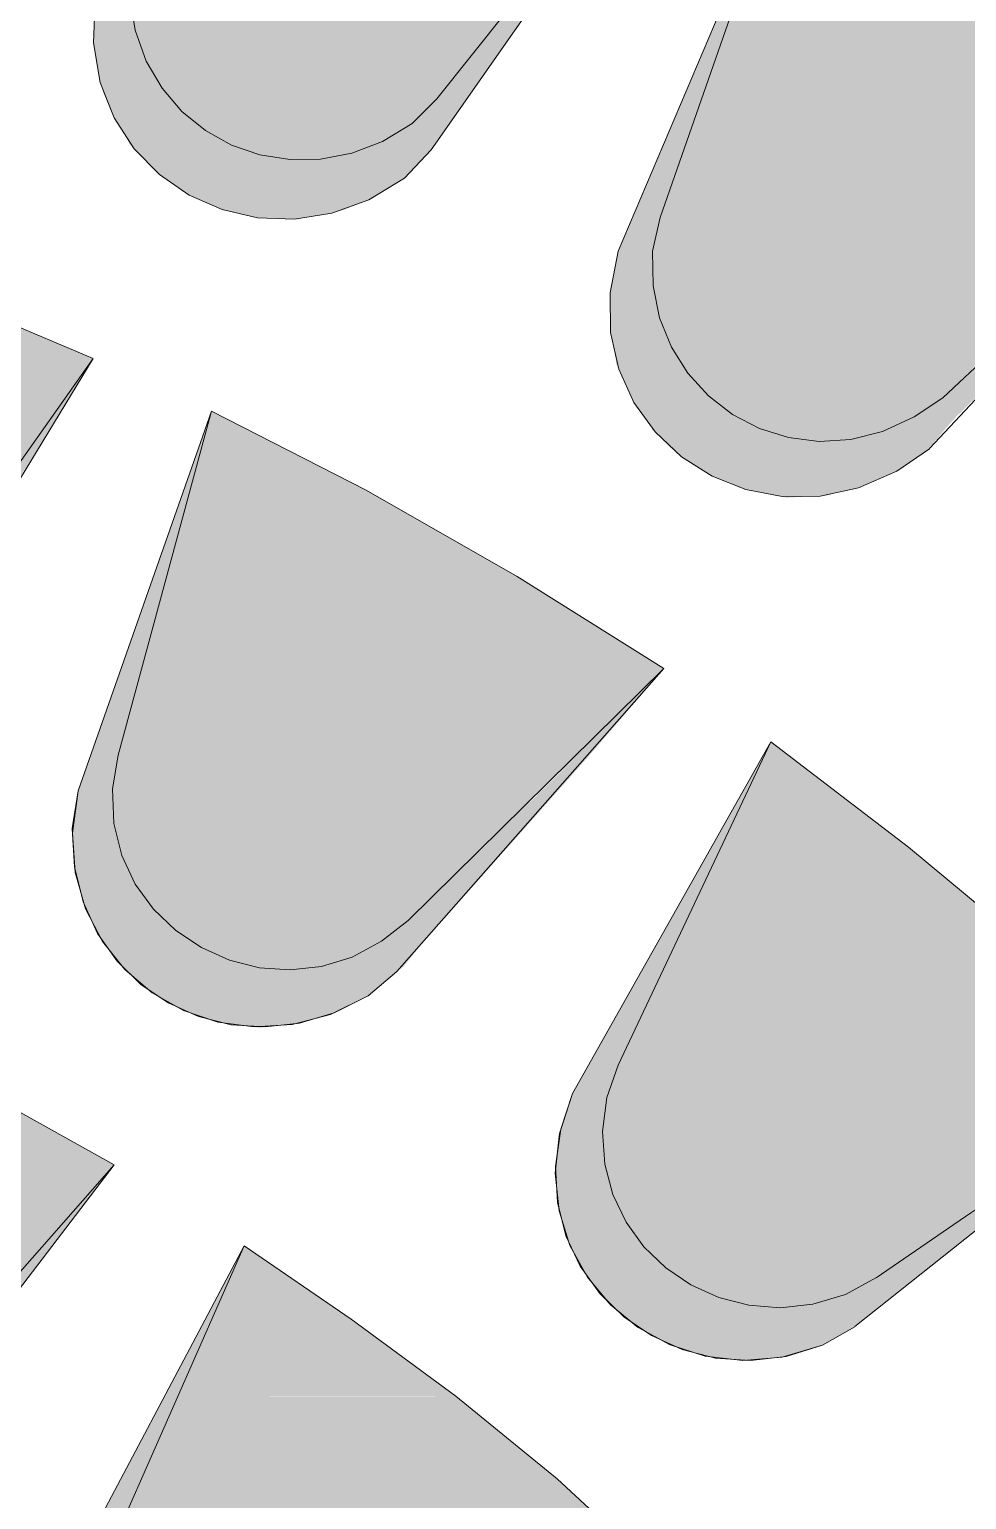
# Model space of a CAD drawing. Extents: x 0 to 245, y -13 to 205.
# Drawn here: x 181.28 to 196.26, y 138.97 to 162.48 of the extents above; entities that cross this region are included whole.
import ezdxf

# ---------------------------------------------------------------- set-up
doc = ezdxf.new("R2010")
doc.units = 0
doc.layers.add('FILL', color=8, linetype='Continuous')
doc.layers.add('GEOMETRY', color=7, linetype='Continuous')

msp = doc.modelspace()

# ---------------------------------------------------------------- hatches: boundary and pattern name
at = {"layer": 'FILL'}
for points in [[(184.101, 169.696), (182.331, 162.962), (182.307, 162.27), (182.412, 161.636), (182.633, 161.069), (182.954, 160.575), (183.359, 160.161), (183.833, 159.834), (184.361, 159.602), (184.928, 159.472), (185.518, 159.45), (186.117, 159.543), (186.708, 159.76), (187.276, 160.106), (187.704, 160.557)], [(191.703, 166.269), (187.704, 160.558)], [(191.703, 166.269), (187.796, 161.371)], [(193.411, 165.337), (190.694, 158.935), (190.563, 158.27), (190.57, 157.638), (190.703, 157.05), (190.946, 156.516), (191.285, 156.046), (191.705, 155.65), (192.194, 155.34), (192.736, 155.124), (193.317, 155.014), (193.922, 155.019), (194.538, 155.15), (195.151, 155.417), (195.669, 155.778)], [(193.411, 165.337), (191.366, 159.475)], [(193.411, 165.337), (191.518, 160.888), (191.853, 160.888)], [(192.922, 163.954), (192.403, 162.482), (198.171, 162.482)], [(182.912, 163.564), (182.882, 163.023), (182.972, 162.472), (183.149, 161.977), (183.401, 161.541), (183.719, 161.169), (184.093, 160.865), (184.511, 160.633), (184.965, 160.477), (185.443, 160.4), (185.936, 160.408), (186.433, 160.504), (186.923, 160.693), (187.398, 160.978), (187.796, 161.371)], [(189.565, 163.564), (187.794, 161.371), (188.283, 161.371)], [(189.565, 163.564), (189.808, 163.564), (188.283, 161.371)], [(182.882, 163.023), (182.973, 162.483), (188.68, 162.483)], [(182.882, 163.023), (189.109, 163.023), (188.68, 162.483)], [(182.301, 162.483), (182.301, 162.361), (183.003, 162.361)], [(182.301, 162.483), (182.972, 162.483), (183.003, 162.361)], [(182.972, 162.483), (183.156, 161.97), (188.283, 161.97)], [(182.972, 162.483), (188.68, 162.483), (188.283, 161.97)], [(192.404, 162.483), (191.853, 160.888), (200.46, 160.888)], [(192.404, 162.483), (198.172, 162.483), (200.46, 160.888)], [(182.301, 162.362), (182.363, 161.97), (183.155, 161.97)], [(182.301, 162.362), (183.003, 162.362), (183.155, 161.97)], [(182.363, 161.97), (182.392, 161.759), (183.278, 161.759)], [(182.363, 161.97), (183.156, 161.97), (183.278, 161.759)], [(182.392, 161.759), (182.454, 161.489), (183.429, 161.489)], [(182.392, 161.759), (183.278, 161.759), (183.429, 161.489)], [(183.156, 161.97), (183.429, 161.49), (187.886, 161.49)], [(183.156, 161.97), (188.283, 161.97), (187.886, 161.49)], [(182.454, 161.489), (182.577, 161.188), (183.737, 161.188)], [(182.454, 161.489), (183.43, 161.489), (183.737, 161.188)], [(183.43, 161.489), (183.552, 161.37), (187.794, 161.37)], [(183.43, 161.489), (187.886, 161.489), (187.794, 161.37)], [(183.552, 161.37), (183.796, 161.099), (187.519, 161.099)], [(183.552, 161.37), (187.794, 161.37), (187.519, 161.099)], [(187.795, 161.37), (187.399, 160.977), (188.008, 160.977)], [(187.795, 161.37), (188.283, 161.37), (188.008, 160.977)], [(182.577, 161.189), (182.638, 161.099), (183.797, 161.099)], [(182.577, 161.189), (183.737, 161.189), (183.797, 161.099)], [(182.637, 161.099), (182.821, 160.768), (184.253, 160.768)], [(182.637, 161.099), (183.796, 161.099), (184.253, 160.768)], [(183.797, 161.099), (183.95, 160.978), (187.399, 160.978)], [(183.797, 161.099), (187.52, 161.099), (187.399, 160.978)], [(183.95, 160.978), (184.254, 160.768), (187.062, 160.768)], [(183.95, 160.978), (187.398, 160.978), (187.062, 160.768)], [(187.398, 160.978), (186.941, 160.708), (187.794, 160.708)], [(187.398, 160.978), (188.007, 160.978), (187.794, 160.708)], [(191.518, 160.888), (190.939, 159.475), (191.366, 159.475)], [(191.518, 160.888), (191.853, 160.888), (191.366, 159.475)], [(191.853, 160.888), (191.366, 159.475), (198.934, 159.475)], [(191.853, 160.888), (200.459, 160.888), (198.934, 159.475)], [(200.46, 160.888), (195.669, 155.779)], [(200.46, 160.888), (195.883, 156.589)], [(182.821, 160.768), (182.882, 160.647), (184.499, 160.647)], [(182.821, 160.768), (184.254, 160.768), (184.499, 160.647)], [(182.882, 160.647), (183.003, 160.527), (184.775, 160.527)], [(182.882, 160.647), (184.499, 160.647), (184.775, 160.527)], [(184.254, 160.768), (184.439, 160.708), (186.942, 160.708)], [(184.254, 160.768), (187.064, 160.768), (186.942, 160.708)], [(184.438, 160.708), (184.774, 160.526), (186.542, 160.526)], [(184.438, 160.708), (186.941, 160.708), (186.542, 160.526)], [(186.941, 160.708), (186.543, 160.558), (187.704, 160.558)], [(186.941, 160.708), (187.795, 160.708), (187.704, 160.558)], [(183.004, 160.527), (183.126, 160.408), (185.323, 160.408)], [(183.004, 160.527), (184.775, 160.527), (185.323, 160.408)], [(183.126, 160.407), (185.873, 160.407)], [(183.126, 160.407), (185.873, 160.407)], [(183.126, 160.407), (183.309, 160.197), (187.369, 160.197)], [(183.126, 160.407), (187.551, 160.407), (187.369, 160.197)], [(184.774, 160.527), (184.957, 160.498), (186.421, 160.498)], [(184.774, 160.527), (186.543, 160.527), (186.421, 160.498)], [(184.957, 160.497), (185.323, 160.407), (185.964, 160.407)], [(184.957, 160.497), (186.422, 160.497), (185.964, 160.407)], [(185.323, 160.407), (185.964, 160.407), (185.873, 160.407)], [(186.422, 160.497), (185.873, 160.407), (187.551, 160.407)], [(186.543, 160.558), (186.422, 160.497), (187.643, 160.497)], [(186.422, 160.497), (187.643, 160.497), (187.551, 160.407)], [(186.543, 160.558), (187.704, 160.558), (187.643, 160.497)], [(183.308, 160.197), (183.429, 160.106), (187.276, 160.106)], [(183.308, 160.197), (187.369, 160.197), (187.276, 160.106)], [(183.43, 160.107), (183.796, 159.867), (186.849, 159.867)], [(183.43, 160.107), (187.276, 160.107), (186.849, 159.867)], [(182.301, 157.22), (179.738, 158.302), (177.114, 159.236), (174.457, 160.047)], [(183.797, 159.866), (183.95, 159.775), (186.758, 159.775)], [(183.797, 159.866), (186.85, 159.866), (186.758, 159.775)], [(183.95, 159.776), (184.377, 159.595), (186.3, 159.595)], [(183.95, 159.776), (186.758, 159.776), (186.3, 159.595)], [(184.377, 159.595), (184.56, 159.566), (186.178, 159.566)], [(184.377, 159.595), (186.3, 159.595), (186.178, 159.566)], [(184.559, 159.566), (184.956, 159.475), (185.66, 159.475)], [(184.559, 159.566), (186.177, 159.566), (185.66, 159.475)], [(184.957, 159.475), (185.66, 159.475), (185.567, 159.445)], [(190.939, 159.475), (190.694, 158.935), (191.244, 158.935)], [(190.939, 159.475), (191.366, 159.475), (191.244, 158.935)], [(191.366, 159.475), (191.244, 158.935), (191.251, 158.385), (191.355, 157.872), (191.544, 157.403), (191.808, 156.985), (192.138, 156.624), (192.523, 156.327), (192.954, 156.102), (193.419, 155.955), (193.909, 155.893), (194.413, 155.923), (194.922, 156.053), (195.426, 156.288), (195.883, 156.589)], [(191.366, 159.475), (191.244, 158.935), (198.355, 158.935)], [(191.366, 159.475), (198.934, 159.475), (198.355, 158.935)], [(198.934, 159.475), (195.882, 156.589), (196.402, 156.589)], [(190.694, 158.935), (190.572, 158.363), (191.244, 158.363)], [(190.694, 158.935), (191.244, 158.935)], [(190.694, 158.935), (191.244, 158.935)], [(190.694, 158.935), (191.244, 158.935), (191.244, 158.363)], [(191.244, 158.935), (191.244, 158.363), (197.775, 158.363)], [(191.244, 158.935), (198.355, 158.935), (197.775, 158.363)], [(174.305, 158.302), (174.213, 157.22), (182.301, 157.22)], [(174.305, 158.302), (179.738, 158.302), (182.301, 157.22)], [(190.572, 158.363), (190.572, 158.335), (191.244, 158.335)], [(190.572, 158.363), (191.244, 158.363), (191.244, 158.335)], [(190.572, 158.334), (190.572, 157.853), (191.366, 157.853)], [(190.572, 158.334), (191.244, 158.334), (191.366, 157.853)], [(191.244, 158.363), (191.366, 157.853), (197.195, 157.853)], [(191.244, 158.363), (197.775, 158.363), (197.195, 157.853)], [(190.572, 157.853), (190.572, 157.732), (191.397, 157.732)], [(190.572, 157.853), (191.366, 157.853), (191.397, 157.732)], [(191.366, 157.853), (191.58, 157.34), (196.646, 157.34)], [(191.366, 157.853), (197.195, 157.853), (196.646, 157.34)], [(190.572, 157.732), (190.633, 157.34), (191.58, 157.34)], [(190.572, 157.732), (191.397, 157.732), (191.58, 157.34)], [(190.633, 157.34), (190.664, 157.13), (191.703, 157.13)], [(190.633, 157.34), (191.58, 157.34), (191.703, 157.13)], [(191.58, 157.34), (191.884, 156.891), (196.187, 156.891)], [(191.58, 157.34), (196.646, 157.34), (196.187, 156.891)], [(174.214, 157.22), (182.302, 157.22), (180.287, 154.395)], [(182.301, 157.22), (178.975, 151.75)], [(182.301, 157.22), (179.004, 152.562)], [(182.301, 157.22), (180.286, 154.395), (180.561, 154.395)], [(190.664, 157.13), (190.787, 156.891), (191.884, 156.891)], [(190.664, 157.13), (191.703, 157.13), (191.884, 156.891)], [(190.787, 156.891), (190.909, 156.589), (192.19, 156.589)], [(190.787, 156.891), (191.884, 156.891), (192.19, 156.589)], [(191.883, 156.891), (192.19, 156.589), (195.882, 156.589)], [(191.883, 156.891), (196.187, 156.891), (195.882, 156.589)], [(190.909, 156.589), (190.969, 156.498), (192.282, 156.498)], [(190.909, 156.589), (192.19, 156.589), (192.282, 156.498)], [(192.19, 156.589), (192.282, 156.498), (195.731, 156.498)], [(192.19, 156.589), (195.882, 156.589), (195.731, 156.498)], [(195.883, 156.589), (195.425, 156.288), (196.097, 156.288)], [(195.883, 156.589), (196.403, 156.589), (196.097, 156.288)], [(184.194, 156.38), (182.057, 150.307), (181.969, 149.633), (182.014, 149.001), (182.178, 148.42), (182.447, 147.9), (182.806, 147.45), (183.243, 147.078), (183.742, 146.795), (184.291, 146.61), (184.874, 146.531), (185.479, 146.569), (186.092, 146.732), (186.697, 147.03), (187.154, 147.421)], [(184.194, 156.38), (182.699, 150.878)], [(184.194, 156.38), (182.759, 152.261), (183.064, 152.261)], [(184.194, 156.38), (183.858, 155.116), (186.665, 155.116)], [(191.426, 152.261), (189.076, 153.735), (186.664, 155.116), (184.194, 156.38)], [(190.968, 156.499), (191.182, 156.199), (192.739, 156.199)], [(190.968, 156.499), (192.281, 156.499), (192.739, 156.199)], [(192.282, 156.499), (192.648, 156.288), (195.425, 156.288)], [(192.282, 156.499), (195.731, 156.499), (195.425, 156.288)], [(191.182, 156.199), (191.244, 156.079), (193.076, 156.079)], [(191.182, 156.199), (192.74, 156.199), (193.076, 156.079)], [(192.648, 156.288), (192.74, 156.199), (195.272, 156.199)], [(192.648, 156.288), (195.424, 156.288), (195.272, 156.199)], [(192.74, 156.199), (193.136, 156.048), (194.906, 156.048)], [(192.74, 156.199), (195.272, 156.199), (194.906, 156.048)], [(195.424, 156.288), (194.906, 156.048), (195.882, 156.048)], [(195.424, 156.288), (196.096, 156.288), (195.882, 156.048)], [(191.244, 156.079), (191.335, 155.987), (193.258, 155.987)], [(191.244, 156.079), (193.076, 156.079), (193.258, 155.987)], [(191.335, 155.988), (191.427, 155.929), (193.716, 155.929)], [(191.335, 155.988), (193.258, 155.988), (193.716, 155.929)], [(191.426, 155.929), (191.426, 155.899), (193.808, 155.899)], [(191.426, 155.929), (193.715, 155.929), (193.808, 155.899)], [(191.426, 155.899), (191.548, 155.779), (195.668, 155.779)], [(191.426, 155.899), (195.76, 155.899), (195.668, 155.779)], [(193.135, 156.048), (193.257, 155.987), (194.722, 155.987)], [(193.135, 156.048), (194.906, 156.048), (194.722, 155.987)], [(193.258, 155.988), (193.715, 155.929), (194.388, 155.929)], [(193.258, 155.988), (194.723, 155.988), (194.388, 155.929)], [(193.716, 155.929), (194.388, 155.929), (193.809, 155.899)], [(194.388, 155.929), (193.809, 155.899), (195.761, 155.899)], [(194.906, 156.048), (194.387, 155.929), (195.791, 155.929)], [(194.388, 155.929), (195.791, 155.929), (195.761, 155.899)], [(194.906, 156.048), (195.883, 156.048), (195.791, 155.929)], [(191.549, 155.779), (191.703, 155.658), (195.456, 155.658)], [(191.549, 155.779), (195.669, 155.779), (195.456, 155.658)], [(191.703, 155.657), (192.068, 155.417), (195.151, 155.417)], [(191.703, 155.657), (195.456, 155.657), (195.151, 155.417)], [(192.068, 155.417), (192.22, 155.327), (194.935, 155.327)], [(192.068, 155.417), (195.151, 155.417), (194.935, 155.327)], [(192.22, 155.327), (192.616, 155.177), (194.6, 155.177)], [(192.22, 155.327), (194.935, 155.327), (194.6, 155.177)], [(192.617, 155.177), (192.8, 155.116), (194.327, 155.116)], [(192.617, 155.177), (194.6, 155.177), (194.327, 155.116)], [(183.858, 155.116), (183.461, 153.734), (189.077, 153.734)], [(183.858, 155.116), (186.665, 155.116), (189.077, 153.734)], [(192.799, 155.116), (193.257, 155.027), (194.021, 155.027)], [(192.799, 155.116), (194.326, 155.116), (194.021, 155.027)], [(193.258, 155.028), (194.022, 155.028), (193.381, 154.996)], [(183.461, 153.735), (183.065, 152.261), (191.427, 152.261)], [(183.461, 153.735), (189.077, 153.735), (191.427, 152.261)], [(182.759, 152.261), (182.271, 150.878), (182.698, 150.878)], [(182.759, 152.261), (183.064, 152.261), (182.698, 150.878)], [(183.064, 152.261), (182.699, 150.878), (190.053, 150.878)], [(183.064, 152.261), (191.426, 152.261), (190.053, 150.878)], [(191.426, 152.261), (187.154, 147.421)], [(191.426, 152.261), (187.337, 148.234)], [(191.426, 152.261), (190.053, 150.878), (190.237, 150.878)], [(193.135, 151.089), (189.962, 145.468), (189.755, 144.822), (189.687, 144.193), (189.748, 143.594), (189.923, 143.037), (190.201, 142.531), (190.569, 142.09), (191.014, 141.725), (191.524, 141.447), (192.086, 141.268), (192.687, 141.199), (193.316, 141.253), (193.959, 141.441), (194.478, 141.739)], [(193.135, 151.089), (190.237, 145.919), (190.694, 145.919)], [(193.135, 151.089), (190.694, 145.919)], [(193.135, 151.089), (192.342, 149.405), (195.332, 149.405)], [(199.546, 145.768), (197.47, 147.632), (195.333, 149.406), (193.136, 151.089)], [(182.271, 150.878), (182.087, 150.337), (182.606, 150.337)], [(182.271, 150.878), (182.699, 150.878), (182.606, 150.337)], [(182.699, 150.878), (182.606, 150.337), (182.631, 149.784), (182.757, 149.275), (182.972, 148.817), (183.264, 148.414), (183.62, 148.073), (184.029, 147.8), (184.479, 147.6), (184.957, 147.479), (185.451, 147.443), (185.95, 147.497), (186.44, 147.648), (186.911, 147.901), (187.338, 148.233)], [(182.699, 150.878), (182.606, 150.337), (189.474, 150.337)], [(182.699, 150.878), (190.053, 150.878), (189.474, 150.337)], [(190.053, 150.878), (187.337, 148.233), (187.886, 148.233)], [(190.053, 150.878), (190.237, 150.878), (187.886, 148.233)], [(182.057, 150.307), (181.965, 149.707), (182, 149.093), (182.139, 148.531), (182.37, 148.026), (182.681, 147.585), (183.062, 147.212), (183.501, 146.915), (183.986, 146.698), (184.505, 146.568), (185.048, 146.531), (185.601, 146.591), (186.155, 146.756), (186.697, 147.031), (187.154, 147.421)], [(182.057, 150.307), (181.965, 149.796), (182.637, 149.796)], [(182.057, 150.307), (182.606, 150.307), (182.637, 149.796)], [(182.088, 150.337), (182.058, 150.307), (182.607, 150.307)], [(182.088, 150.337), (182.607, 150.337), (182.607, 150.307)], [(182.606, 150.337), (182.637, 149.767), (188.924, 149.767)], [(182.606, 150.337), (189.474, 150.337), (188.924, 149.767)], [(181.966, 149.796), (181.966, 149.707), (182.667, 149.707)], [(181.966, 149.796), (182.638, 149.796), (182.667, 149.707)], [(182.637, 149.767), (182.789, 149.255), (188.374, 149.255)], [(182.637, 149.767), (188.924, 149.767), (188.374, 149.255)], [(181.966, 149.707), (181.996, 149.255), (182.76, 149.255)], [(181.966, 149.707), (182.667, 149.707), (182.76, 149.255)], [(192.343, 149.405), (191.519, 147.632), (197.47, 147.632)], [(192.343, 149.405), (195.333, 149.405), (197.47, 147.632)], [(181.996, 149.255), (181.996, 149.105), (182.85, 149.105)], [(181.996, 149.255), (182.76, 149.255), (182.85, 149.105)], [(181.996, 149.105), (182.088, 148.775), (183.004, 148.775)], [(181.996, 149.105), (182.85, 149.105), (183.004, 148.775)], [(182.79, 149.255), (183.035, 148.745), (187.887, 148.745)], [(182.79, 149.255), (188.375, 149.255), (187.887, 148.745)], [(182.088, 148.775), (182.15, 148.535), (183.186, 148.535)], [(182.088, 148.775), (183.004, 148.775), (183.186, 148.535)], [(183.035, 148.745), (183.371, 148.321), (187.43, 148.321)], [(183.035, 148.745), (187.887, 148.745), (187.43, 148.321)], [(182.149, 148.534), (182.241, 148.321), (183.338, 148.321)], [(182.149, 148.534), (183.185, 148.534), (183.338, 148.321)], [(182.241, 148.321), (182.392, 147.992), (183.737, 147.992)], [(182.241, 148.321), (183.339, 148.321), (183.737, 147.992)], [(183.371, 148.321), (183.4, 148.262), (187.398, 148.262)], [(183.371, 148.321), (187.43, 148.321), (187.398, 148.262)], [(183.4, 148.263), (183.796, 147.962), (187.002, 147.962)], [(183.4, 148.263), (187.398, 148.263), (187.002, 147.962)], [(187.338, 148.234), (186.911, 147.902), (187.582, 147.902)], [(187.338, 148.234), (187.887, 148.234), (187.582, 147.902)], [(182.637, 144.325), (180.805, 145.346), (178.944, 146.279), (177.021, 147.15), (175.098, 147.901)], [(182.392, 147.992), (182.422, 147.962), (183.766, 147.962)], [(182.392, 147.992), (183.737, 147.992), (183.766, 147.962)], [(182.422, 147.962), (182.606, 147.692), (184.253, 147.692)], [(182.422, 147.962), (183.766, 147.962), (184.253, 147.692)], [(183.797, 147.962), (183.859, 147.901), (186.972, 147.901)], [(183.797, 147.962), (187.002, 147.962), (186.972, 147.901)], [(183.858, 147.902), (184.285, 147.662), (186.513, 147.662)], [(183.858, 147.902), (186.971, 147.902), (186.513, 147.662)], [(186.911, 147.902), (186.422, 147.632), (187.369, 147.632)], [(186.911, 147.902), (187.582, 147.902), (187.369, 147.632)], [(182.606, 147.693), (182.759, 147.511), (184.774, 147.511)], [(182.606, 147.693), (184.253, 147.693), (184.774, 147.511)], [(184.285, 147.661), (186.452, 147.661)], [(184.285, 147.661), (186.514, 147.661), (186.452, 147.661)], [(184.345, 147.661), (184.804, 147.511), (185.963, 147.511)], [(184.345, 147.661), (186.451, 147.661), (185.963, 147.511)], [(182.759, 147.511), (182.759, 147.48), (184.926, 147.48)], [(182.759, 147.511), (184.774, 147.511), (184.926, 147.48)], [(182.759, 147.48), (184.987, 147.48)], [(182.759, 147.48), (184.987, 147.48)], [(182.759, 147.48), (182.821, 147.453), (185.322, 147.453)], [(182.759, 147.48), (184.987, 147.48), (185.322, 147.453)], [(182.821, 147.452), (182.85, 147.421), (187.154, 147.421)], [(182.821, 147.452), (187.184, 147.452), (187.154, 147.421)], [(182.85, 147.421), (183.216, 147.091), (186.757, 147.091)], [(182.85, 147.421), (187.154, 147.421), (186.757, 147.091)], [(184.804, 147.511), (184.926, 147.48), (185.933, 147.48)], [(184.804, 147.511), (185.963, 147.511), (185.933, 147.48)], [(184.926, 147.48), (185.933, 147.48), (185.352, 147.453)], [(185.873, 147.48), (185.323, 147.453), (187.185, 147.453)], [(186.422, 147.632), (185.873, 147.48), (187.246, 147.48)], [(185.873, 147.48), (187.246, 147.48), (187.185, 147.453)], [(186.422, 147.632), (187.369, 147.632), (187.246, 147.48)], [(191.518, 147.632), (190.694, 145.919), (199.362, 145.919)], [(191.518, 147.632), (197.469, 147.632), (199.362, 145.919)], [(183.216, 147.091), (183.338, 147.03), (186.696, 147.03)], [(183.216, 147.091), (186.757, 147.091), (186.696, 147.03)], [(183.339, 147.03), (183.767, 146.789), (186.239, 146.789)], [(183.339, 147.03), (186.697, 147.03), (186.239, 146.789)], [(183.766, 146.789), (183.888, 146.761), (186.147, 146.761)], [(183.766, 146.789), (186.239, 146.789), (186.147, 146.761)], [(183.888, 146.761), (184.345, 146.611), (185.627, 146.611)], [(183.888, 146.761), (186.147, 146.761), (185.627, 146.611)], [(184.345, 146.611), (184.53, 146.579), (185.567, 146.579)], [(184.345, 146.611), (185.627, 146.611), (185.567, 146.579)], [(184.53, 146.58), (185.567, 146.58), (184.957, 146.52)], [(190.237, 145.919), (189.963, 145.468), (190.542, 145.468)], [(190.237, 145.919), (190.694, 145.919), (190.542, 145.468)], [(190.694, 145.919), (190.511, 145.406), (190.443, 144.859), (190.479, 144.339), (190.607, 143.854), (190.819, 143.411), (191.105, 143.017), (191.453, 142.68), (191.856, 142.407), (192.302, 142.204), (192.782, 142.081), (193.286, 142.042), (193.805, 142.097), (194.327, 142.251), (194.815, 142.521)], [(190.633, 145.768), (190.512, 145.407), (198.996, 145.407)], [(190.694, 145.919), (190.632, 145.768), (199.546, 145.768)], [(190.633, 145.768), (199.546, 145.768), (198.996, 145.407)], [(190.694, 145.919), (199.362, 145.919), (199.546, 145.768)], [(199.546, 145.768), (194.479, 141.74)], [(199.546, 145.768), (194.816, 142.521)], [(174.61, 145.347), (174.397, 144.326), (182.637, 144.326)], [(174.61, 145.347), (180.805, 145.347), (182.637, 144.326)], [(189.963, 145.468), (189.779, 144.896), (189.693, 144.298), (189.724, 143.728), (189.859, 143.194), (190.088, 142.706), (190.4, 142.271), (190.783, 141.898), (191.226, 141.596), (191.719, 141.373), (192.25, 141.237), (192.807, 141.198), (193.381, 141.263), (193.96, 141.441), (194.479, 141.739)], [(189.963, 145.406), (189.779, 144.895), (190.451, 144.895)], [(189.963, 145.468), (189.963, 145.406), (190.512, 145.406)], [(189.963, 145.468), (190.542, 145.468), (190.512, 145.406)], [(189.963, 145.406), (190.512, 145.406), (190.451, 144.895)], [(190.511, 145.406), (190.45, 144.866), (198.202, 144.866)], [(190.511, 145.406), (198.995, 145.406), (198.202, 144.866)], [(199.087, 145.468), (194.816, 142.521), (195.456, 142.521)], [(199.087, 145.468), (199.149, 145.468), (195.456, 142.521)], [(189.748, 144.866), (189.687, 144.325), (190.481, 144.325)], [(189.779, 144.896), (189.748, 144.867), (190.451, 144.867)], [(189.748, 144.866), (190.451, 144.866), (190.481, 144.325)], [(189.779, 144.896), (190.451, 144.896), (190.451, 144.867)], [(190.451, 144.866), (190.481, 144.296), (197.379, 144.296)], [(190.451, 144.866), (198.203, 144.866), (197.379, 144.296)], [(174.397, 144.325), (182.637, 144.325), (180.868, 142.341)], [(182.637, 144.325), (178.731, 139.214)], [(182.637, 144.325), (178.851, 140.026)], [(182.637, 144.325), (180.867, 142.341), (181.111, 142.341)], [(189.687, 144.325), (189.687, 144.296), (190.481, 144.296)], [(189.687, 144.325), (190.481, 144.325), (190.481, 144.296)], [(189.687, 144.296), (189.717, 143.784), (190.632, 143.784)], [(189.687, 144.296), (190.481, 144.296), (190.632, 143.784)], [(190.481, 144.296), (190.632, 143.784), (196.616, 143.784)], [(190.481, 144.296), (197.378, 144.296), (196.616, 143.784)], [(189.718, 143.784), (189.718, 143.694), (190.664, 143.694)], [(189.718, 143.784), (190.633, 143.784), (190.664, 143.694)], [(189.718, 143.695), (189.84, 143.304), (190.877, 143.304)], [(189.718, 143.695), (190.664, 143.695), (190.877, 143.304)], [(190.633, 143.784), (190.909, 143.273), (195.913, 143.273)], [(190.633, 143.784), (196.616, 143.784), (195.913, 143.273)], [(189.839, 143.304), (189.901, 143.122), (191.03, 143.122)], [(189.839, 143.304), (190.876, 143.304), (191.03, 143.122)], [(190.909, 143.274), (191.244, 142.852), (195.304, 142.852)], [(190.909, 143.274), (195.913, 143.274), (195.304, 142.852)], [(184.712, 143.032), (181.722, 137.38), (181.513, 136.736), (181.449, 136.109), (181.516, 135.511), (181.701, 134.953), (181.989, 134.449), (182.367, 134.011), (182.823, 133.65), (183.342, 133.38), (183.91, 133.211), (184.515, 133.158), (185.143, 133.231), (185.781, 133.442), (186.3, 133.743)], [(184.712, 143.032), (181.996, 137.891), (182.454, 137.891)], [(184.712, 143.032), (182.423, 137.832)], [(184.712, 143.032), (184.194, 141.86), (186.422, 141.86)], [(191.244, 137.892), (189.718, 139.306), (188.1, 140.627), (186.422, 141.861), (184.712, 143.033)], [(189.902, 143.122), (190.024, 142.882), (191.244, 142.882)], [(189.902, 143.122), (191.031, 143.122), (191.244, 142.882)], [(190.024, 142.882), (190.175, 142.582), (191.58, 142.582)], [(190.024, 142.882), (191.244, 142.882), (191.58, 142.582)], [(191.244, 142.852), (191.61, 142.552), (194.845, 142.552)], [(191.244, 142.852), (195.304, 142.852), (194.845, 142.552)], [(190.175, 142.582), (190.206, 142.52), (191.67, 142.52)], [(190.175, 142.582), (191.579, 142.582), (191.67, 142.52)], [(190.207, 142.521), (190.42, 142.251), (192.159, 142.251)], [(190.207, 142.521), (191.671, 142.521), (192.159, 142.251)], [(191.61, 142.552), (191.671, 142.491), (194.754, 142.491)], [(191.61, 142.552), (194.844, 142.552), (194.754, 142.491)], [(191.671, 142.491), (192.099, 142.282), (194.358, 142.282)], [(191.671, 142.491), (194.754, 142.491), (194.358, 142.282)], [(194.815, 142.521), (194.327, 142.251), (195.12, 142.251)], [(194.815, 142.521), (195.456, 142.521), (195.12, 142.251)], [(190.42, 142.251), (190.542, 142.1), (192.649, 142.1)], [(190.42, 142.251), (192.159, 142.251), (192.649, 142.1)], [(192.098, 142.282), (192.19, 142.251), (194.265, 142.251)], [(192.098, 142.282), (194.357, 142.282), (194.265, 142.251)], [(192.19, 142.251), (192.648, 142.1), (193.837, 142.1)], [(192.19, 142.251), (194.265, 142.251), (193.837, 142.1)], [(194.327, 142.251), (193.777, 142.1), (194.906, 142.1)], [(194.327, 142.251), (195.12, 142.251), (194.906, 142.1)], [(190.542, 142.1), (192.678, 142.1)], [(190.542, 142.1), (192.678, 142.1)], [(190.572, 142.1), (190.633, 142.041), (193.226, 142.041)], [(190.572, 142.1), (192.677, 142.1), (193.226, 142.041)], [(190.633, 142.041), (190.969, 141.739), (194.479, 141.739)], [(190.633, 142.041), (194.845, 142.041), (194.479, 141.739)], [(192.648, 142.1), (193.684, 142.1)], [(192.648, 142.1), (193.837, 142.1), (193.684, 142.1)], [(192.709, 142.1), (193.685, 142.1), (193.289, 142.041)], [(193.777, 142.1), (193.226, 142.041), (194.844, 142.041)], [(193.777, 142.1), (194.906, 142.1)], [(193.777, 142.1), (194.906, 142.1)], [(193.777, 142.1), (194.906, 142.1), (194.844, 142.041)], [(184.194, 141.861), (183.644, 140.628), (188.1, 140.628)], [(184.194, 141.861), (186.422, 141.861), (188.1, 140.628)], [(190.968, 141.739), (191.03, 141.71), (194.417, 141.71)], [(190.968, 141.739), (194.478, 141.739), (194.417, 141.71)], [(191.031, 141.71), (191.518, 141.44), (193.96, 141.44)], [(191.031, 141.71), (194.418, 141.71), (193.96, 141.44)], [(191.518, 141.441), (193.869, 141.441)], [(191.518, 141.441), (193.959, 141.441), (193.869, 141.441)], [(191.549, 141.441), (192.099, 141.26), (193.381, 141.26)], [(191.549, 141.441), (193.869, 141.441), (193.381, 141.26)], [(192.098, 141.26), (193.257, 141.26)], [(192.098, 141.26), (193.38, 141.26), (193.257, 141.26)], [(192.159, 141.26), (193.258, 141.26), (192.769, 141.198)], [(183.644, 140.627), (183.064, 139.306), (189.717, 139.306)], [(183.644, 140.627), (188.1, 140.627), (189.717, 139.306)], [(183.064, 139.306), (182.454, 137.892), (191.244, 137.892)], [(183.064, 139.306), (189.717, 139.306), (191.244, 137.892)]]:
    msp.add_hatch(color=7, dxfattribs=at).paths.add_polyline_path(points)

# ---------------------------------------------------------------- linework, layer by layer
at = {"layer": 'GEOMETRY', "lineweight": 13}
for points in [[(184.101, 169.696), (182.331, 162.962), (182.307, 162.27), (182.412, 161.636), (182.633, 161.069), (182.954, 160.575), (183.359, 160.161), (183.833, 159.834), (184.361, 159.602), (184.928, 159.472), (185.518, 159.45), (186.117, 159.543), (186.708, 159.76), (187.276, 160.106), (187.704, 160.557)], [(191.703, 166.269), (187.704, 160.558)], [(191.703, 166.269), (187.796, 161.371)], [(193.411, 165.337), (190.694, 158.935), (190.563, 158.27), (190.57, 157.638), (190.703, 157.05), (190.946, 156.516), (191.285, 156.046), (191.705, 155.65), (192.194, 155.34), (192.736, 155.124), (193.317, 155.014), (193.922, 155.019), (194.538, 155.15), (195.151, 155.417), (195.669, 155.778)], [(193.411, 165.337), (191.366, 159.475)], [(182.912, 163.564), (182.882, 163.023), (182.972, 162.472), (183.149, 161.977), (183.401, 161.541), (183.719, 161.169), (184.093, 160.865), (184.511, 160.633), (184.965, 160.477), (185.443, 160.4), (185.936, 160.408), (186.433, 160.504), (186.923, 160.693), (187.398, 160.978), (187.796, 161.371)], [(200.46, 160.888), (195.669, 155.779)], [(200.46, 160.888), (195.883, 156.589)], [(182.301, 157.22), (179.738, 158.302), (177.114, 159.236), (174.457, 160.047)], [(191.366, 159.475), (191.244, 158.935), (191.251, 158.385), (191.355, 157.872), (191.544, 157.403), (191.808, 156.985), (192.138, 156.624), (192.523, 156.327), (192.954, 156.102), (193.419, 155.955), (193.909, 155.893), (194.413, 155.923), (194.922, 156.053), (195.426, 156.288), (195.883, 156.589)], [(182.301, 157.22), (178.975, 151.75)], [(182.301, 157.22), (179.004, 152.562)], [(184.194, 156.38), (182.057, 150.307), (181.969, 149.633), (182.014, 149.001), (182.178, 148.42), (182.447, 147.9), (182.806, 147.45), (183.243, 147.078), (183.742, 146.795), (184.291, 146.61), (184.874, 146.531), (185.479, 146.569), (186.092, 146.732), (186.697, 147.03), (187.154, 147.421)], [(184.194, 156.38), (182.699, 150.878)], [(191.426, 152.261), (189.076, 153.735), (186.664, 155.116), (184.194, 156.38)], [(191.426, 152.261), (187.154, 147.421)], [(191.426, 152.261), (187.337, 148.234)], [(193.135, 151.089), (189.962, 145.468), (189.755, 144.822), (189.687, 144.193), (189.748, 143.594), (189.923, 143.037), (190.201, 142.531), (190.569, 142.09), (191.014, 141.725), (191.524, 141.447), (192.086, 141.268), (192.687, 141.199), (193.316, 141.253), (193.959, 141.441), (194.478, 141.739)], [(193.135, 151.089), (190.694, 145.919)], [(199.546, 145.768), (197.47, 147.632), (195.333, 149.406), (193.136, 151.089)], [(182.699, 150.878), (182.606, 150.337), (182.631, 149.784), (182.757, 149.275), (182.972, 148.817), (183.264, 148.414), (183.62, 148.073), (184.029, 147.8), (184.479, 147.6), (184.957, 147.479), (185.451, 147.443), (185.95, 147.497), (186.44, 147.648), (186.911, 147.901), (187.338, 148.233)], [(182.057, 150.307), (181.965, 149.707), (182, 149.093), (182.139, 148.531), (182.37, 148.026), (182.681, 147.585), (183.062, 147.212), (183.501, 146.915), (183.986, 146.698), (184.505, 146.568), (185.048, 146.531), (185.601, 146.591), (186.155, 146.756), (186.697, 147.031), (187.154, 147.421)], [(182.637, 144.325), (180.805, 145.346), (178.944, 146.279), (177.021, 147.15), (175.098, 147.901)], [(190.694, 145.919), (190.511, 145.406), (190.443, 144.859), (190.479, 144.339), (190.607, 143.854), (190.819, 143.411), (191.105, 143.017), (191.453, 142.68), (191.856, 142.407), (192.302, 142.204), (192.782, 142.081), (193.286, 142.042), (193.805, 142.097), (194.327, 142.251), (194.815, 142.521)], [(199.546, 145.768), (194.479, 141.74)], [(199.546, 145.768), (194.816, 142.521)], [(189.963, 145.468), (189.779, 144.896), (189.693, 144.298), (189.724, 143.728), (189.859, 143.194), (190.088, 142.706), (190.4, 142.271), (190.783, 141.898), (191.226, 141.596), (191.719, 141.373), (192.25, 141.237), (192.807, 141.198), (193.381, 141.263), (193.96, 141.441), (194.479, 141.739)], [(182.637, 144.325), (178.731, 139.214)], [(182.637, 144.325), (178.851, 140.026)], [(184.712, 143.032), (181.722, 137.38), (181.513, 136.736), (181.449, 136.109), (181.516, 135.511), (181.701, 134.953), (181.989, 134.449), (182.367, 134.011), (182.823, 133.65), (183.342, 133.38), (183.91, 133.211), (184.515, 133.158), (185.143, 133.231), (185.781, 133.442), (186.3, 133.743)], [(184.712, 143.032), (182.423, 137.832)], [(191.244, 137.892), (189.718, 139.306), (188.1, 140.627), (186.422, 141.861), (184.712, 143.033)]]:
    msp.add_lwpolyline(points, dxfattribs=at)

doc.saveas('drawing.dxf')
